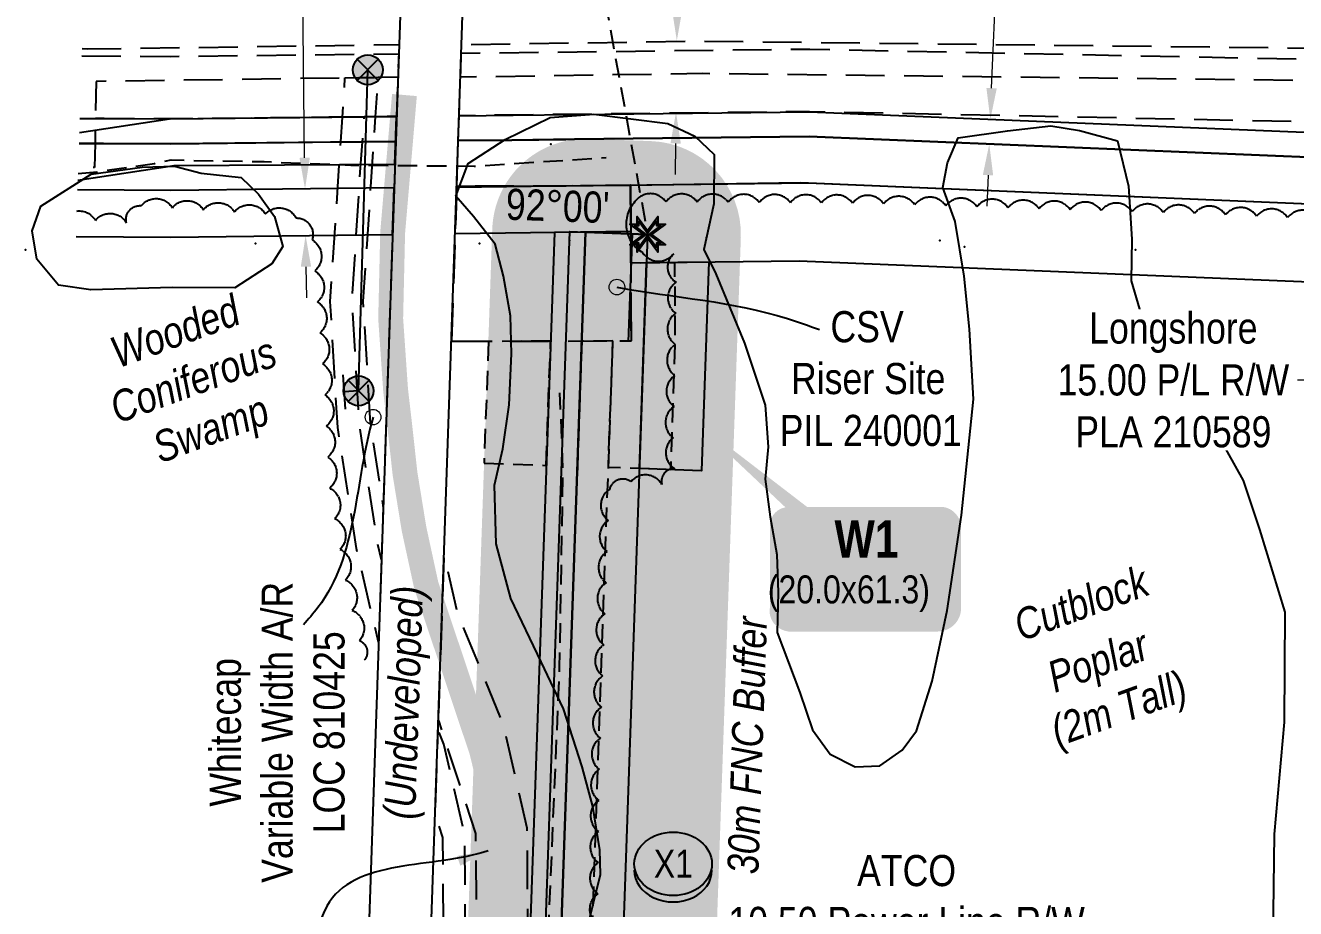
# Model space of a CAD drawing. Extents: x 347027 to 352250, y 6156875 to 6165050.
# Drawn here: x 348891.5 to 349299.9, y 6164320.3 to 6164604.2 of the extents above; entities that cross this region are included whole.
import ezdxf
from ezdxf.enums import TextEntityAlignment as Align

# ---------------------------------------------------------------- set-up
doc = ezdxf.new("R2010")
doc.units = 0
doc.header["$LTSCALE"] = 5
doc.header["$PDSIZE"] = 20
for name, pattern in [('0', [1, 1, 0]), ('foc-ACCESSROAD', [3.75, 2.5, -1.25]), ('foc-FLOWLINE', [3.75, 2.5, -1.25]), ('foc-TIELINE', [1.875, 1.25, -0.625]), ('HIDDEN2', [1.875, 1.25, -0.625]), ('POWERLINE5', [7.8, 2.4, -0.6, 0.6, -0.6, 0.6, -0.6, 2.4]), ('UG_PIPE', [1.875, 1.25, -0.625])]:
    doc.linetypes.add(name, pattern=pattern)
doc.layers.get('Defpoints').update_dxf_attribs({"color": 9})
for name, color, linetype in [('AS-PIPE-UG', 44, 'UG_PIPE'), ('AS-POWER', 104, 'foc-POWER'), ('AS-POWER-EXISTING', 72, 'POWERLINE5'), ('AS-ROADS', 254, 'Continuous'), ('AS-SYMBOL', 7, 'Continuous'), ('C-RW', 13, 'Continuous'), ('C-WS', 13, 'foc-ACCESSROAD'), ('F-AR', 190, 'foc-ACCESSROAD'), ('F-EZE', 190, 'foc-FLOWLINE'), ('F-RW', 190, 'Continuous'), ('F-WS', 190, 'foc-ACCESSROAD'), ('L-BD', 7, 'Continuous'), ('L-MON', 1, 'Continuous'), ('L-SEC', 7, 'Continuous'), ('L-TIE', 7, 'foc-TIELINE'), ('P-BUFFER-H 30m', 51, 'Continuous'), ('P-BUFFER-T', 40, 'Continuous'), ('P-CROSSINGS', 250, 'Continuous'), ('P-PROPOSED', 10, 'Continuous'), ('P-PROPOSED-H', 21, 'Continuous'), ('P-TEMP-BLOCKS', 250, 'Continuous'), ('P-TEMP-H', 41, 'Continuous'), ('P-TEMP_WORKSPACE', 46, 'Continuous'), ('P-WORKAREA', 113, 'Continuous'), ('P-WORKAREA-H', 111, 'Continuous'), ('T-BUSH', 110, '0'), ('T-BUSH-T', 110, 'Continuous'), ('T-EXISTING TFA', 220, 'HIDDEN2'), ('WETLAND', 143, 'Continuous'), ('WETLAND-T', 146, 'Continuous')]:
    doc.layers.add(name, color=color, linetype=linetype)
for name, color, linetype, lineweight in [('C-RW-T', 13, 'Continuous', 9), ('C-WS-T', 13, 'Continuous', 9), ('F-AR-T', 190, 'Continuous', 9), ('F-EZE-T', 190, 'Continuous', 9), ('F-RW-T', 190, 'Continuous', 9), ('T-TEXT', 48, 'Continuous', 18)]:
    doc.layers.add(name, color=color, linetype=linetype, lineweight=lineweight)
doc.layers.add('CSV_Points', color=7, linetype='Continuous', plot=False)
doc.styles.add('100L', font='ARIALN.TTF', dxfattribs={"height": 11})
doc.styles.add('80', font='ARIALN.TTF', dxfattribs={"height": 10})
doc.styles.add('80CG', font='ARIALN.TTF', dxfattribs={"height": 10})
doc.styles.add('80L', font='ARIALN.TTF', dxfattribs={"height": 10})
doc.styles.add('80LS', font='ARIALNI.TTF', dxfattribs={"height": 10})
doc.styles.add('BOLD', font='ARIALNB.TTF')
doc.styles.add('Crossing', font='ARIALN.TTF', dxfattribs={"height": 10})
doc.styles.add('foc-LtypeFont', font='ARIALN.TTF', dxfattribs={"height": 7.35})
doc.linetypes.add('foc-POWER', pattern='A,6,-1,["P",foc-LtypeFont,S=0.2,R=0,X=-0.625,Y=-0.75],-1.24,4', length=12.24)
doc.dimstyles.new('Compass 5 000', dxfattribs={"dimscale": 5, "dimtxt": 9, "dimasz": 2, "dimexe": 0.2, "dimexo": 0.0625, "dimgap": 0.5, "dimtad": 0, "dimtih": 1, "dimtoh": 1, "dimzin": 0, "dimdsep": 46, "dimtxsty": '80CG', "dimcen": 0.1, "dimse1": 1, "dimse2": 1, "dimclrd": 256, "dimclrt": 256, "dimaunit": 1, "dimadec": 4, "dimazin": 0, "dimtfac": 0.06, "dimtofl": 0, "dimtmove": 0, "dimatfit": 1, "dimfxl": 0.2, "dimtolj": 1, "dimtzin": 0, "dimlwd": -1, "dimarcsym": 0})

# ---------------------------------------------------------------- blocks, each defined once
blk = doc.blocks.new('POWERPOLE')
h = blk.add_hatch(color=255)
edge = h.paths.add_edge_path()
edge.add_arc((0, 0), 0.96, 0, 360)
at = {"linetype": 'Continuous'}
for p, q in [((0.679, -0.679), (-0.679, 0.679)), ((-0.679, -0.679), (0.679, 0.679))]:
    blk.add_line(p, q, dxfattribs=at)
blk.add_circle((0, 0), 0.96, dxfattribs=at)
blk = doc.blocks.new('*D117')
at = {"layer": 'C-RW-T', "transparency": 16777216}
for p, q in [((348980.47, 6164630.4), (348970.47, 6164630.4)), ((348981.29, 6164561.61), (348980.47, 6164630.4)), ((348981.71, 6164526.61), (348981.83, 6164516.61))]:
    blk.add_line(p, q, dxfattribs=at)
for points in [[(348982.96, 6164561.63), (348979.63, 6164561.59), (348981.41, 6164551.61)], [(348983.38, 6164526.63), (348980.05, 6164526.59), (348981.59, 6164536.61)]]:
    blk.add_solid(points, dxfattribs=at)
at = {"layer": 'Defpoints', "color": 0, "transparency": 16777216}
for p in [(348973.04, 6164551.51), (348973.22, 6164536.51), (348981.59, 6164536.61)]:
    blk.add_point(p, dxfattribs=at)
at = {"layer": 'C-RW-T', "transparency": 16777216, "insert": (348931.38, 6164630.4), "char_height": 10, "attachment_point": 5, "style": '80CG'}
blk.add_mtext('\\A1;CSV\\P15.00 P/L R/W^JPLA 231114', dxfattribs=at)
blk = doc.blocks.new('*D129')
at = {"layer": 'Defpoints', "color": 0, "transparency": 16777216}
for p in [(349036.44, 6164315.3), (349026.06, 6164294.87), (349036.56, 6164294.93)]:
    blk.add_point(p, dxfattribs=at)
at = {"layer": 'F-EZE-T', "transparency": 16777216}
for p, q in [((349015.94, 6164315.17), (349005.94, 6164315.11)), ((349046.44, 6164315.36), (349115.7, 6164315.78))]:
    blk.add_line(p, q, dxfattribs=at)
for points in [[(349015.93, 6164316.84), (349015.95, 6164313.5), (349025.94, 6164315.23)], [(349046.43, 6164317.02), (349046.45, 6164313.69), (349036.44, 6164315.3)]]:
    blk.add_solid(points, dxfattribs=at)
at = {"layer": 'F-EZE-T', "transparency": 16777216, "insert": (349174.84, 6164315.78), "char_height": 10, "attachment_point": 5, "style": '80CG'}
blk.add_mtext('\\A1;ATCO\\P10.50 Power Line R/W\\PEZE 220008', dxfattribs=at)
blk = doc.blocks.new('*D134')
at = {"layer": 'Defpoints', "color": 0, "transparency": 16777216}
for p in [(349216.99, 6164573.37), (349201.43, 6164566.01), (349216.65, 6164565.38)]:
    blk.add_point(p, dxfattribs=at)
at = {"layer": 'F-RW-T', "transparency": 16777216}
for p, q in [((349202.18, 6164584), (349204.18, 6164632.16)), ((349204.18, 6164632.16), (349214.18, 6164632.16)), ((349201.02, 6164556.02), (349200.61, 6164546.03))]:
    blk.add_line(p, q, dxfattribs=at)
for points in [[(349200.51, 6164584.07), (349203.84, 6164583.93), (349201.77, 6164574)], [(349199.35, 6164556.09), (349202.68, 6164555.95), (349201.43, 6164566.01)]]:
    blk.add_solid(points, dxfattribs=at)
at = {"layer": 'F-RW-T', "transparency": 16777216, "insert": (349252.12, 6164632.16), "char_height": 10, "attachment_point": 5, "style": '80CG'}
blk.add_mtext('\\A1; CNRL \\P8.00 P/L R/W\\PPlan 942 1131\\PPLA 931531 \\P ', dxfattribs=at)
blk = doc.blocks.new('*D136')
at = {"layer": 'Defpoints', "color": 0, "transparency": 16777216}
for p in [(349100.96, 6164599.24), (349222.76, 6164597.85), (349222.5, 6164574.81)]:
    blk.add_point(p, dxfattribs=at)
at = {"layer": 'F-RW-T', "transparency": 16777216}
for p, q in [((349101.07, 6164609.24), (349101.39, 6164636.54)), ((349101.39, 6164636.54), (349111.39, 6164636.54)), ((349100.58, 6164566.2), (349100.47, 6164556.2))]:
    blk.add_line(p, q, dxfattribs=at)
for points in [[(349099.41, 6164609.26), (349102.74, 6164609.22), (349100.96, 6164599.24)], [(349098.91, 6164566.22), (349102.25, 6164566.18), (349100.7, 6164576.2)]]:
    blk.add_solid(points, dxfattribs=at)
at = {"layer": 'F-RW-T', "transparency": 16777216, "insert": (349139.12, 6164636.54), "char_height": 10, "attachment_point": 5, "style": '80CG'}
blk.add_mtext('\\A1;Taqa \\P20.12 A/R\\PMSL1515', dxfattribs=at)
blk = doc.blocks.new('*D102')
at = {"layer": 'Defpoints', "color": 0, "transparency": 16777216}
for p in [(349302.29, 6164561.83), (349301.66, 6164546.85), (349312.04, 6164546.42)]:
    blk.add_point(p, dxfattribs=at)
at = {"layer": 'F-RW-T', "transparency": 16777216}
for p, q in [((349313.07, 6164571.39), (349313.49, 6164581.39)), ((349311.62, 6164536.42), (349309.7, 6164490.15)), ((349309.7, 6164490.15), (349299.7, 6164490.15))]:
    blk.add_line(p, q, dxfattribs=at)
for points in [[(349311.41, 6164571.46), (349314.74, 6164571.32), (349312.66, 6164561.4)], [(349309.96, 6164536.49), (349313.29, 6164536.35), (349312.04, 6164546.42)]]:
    blk.add_solid(points, dxfattribs=at)
at = {"layer": 'F-RW-T', "transparency": 16777216, "insert": (349260.62, 6164490.15), "char_height": 10, "attachment_point": 5, "style": '80CG', "bg_fill": 3, "box_fill_scale": 1.1, "bg_fill_color": 256, "bg_fill_true_color": 13158600, "bg_fill_transparency": 0}
blk.add_mtext('\\A1;Longshore\\P15.00 P/L R/W \\PPLA 210589', dxfattribs=at)
blk = doc.blocks.new('*U20')
at = {"color": 72}
blk.add_line((-0.082, 1.097), (0.082, -1.097), dxfattribs=at)
at = {"layer": 'AS-SYMBOL', "color": 72, "flags": 128}
blk.add_lwpolyline([(0.937, 0.07), (0, 0)], dxfattribs=at)
blk = doc.blocks.new('TEMP')
h = blk.add_hatch(color=255)
h.dxf.hatch_style = 1
h.paths.add_polyline_path([(-1.152, -0.666), (-0.666, -0.666), (-0.666, -1.152), (0, -0.251), (0.666, -1.152), (0.666, -0.666), (1.152, -0.666), (0.251, 0), (1.152, 0.666), (0.666, 0.666), (0.666, 1.152), (0, 0.251), (-0.666, 1.152), (-0.666, 0.666), (-1.152, 0.666), (-0.251, 0)])
h = blk.add_hatch(color=1)
h.dxf.hatch_style = 1
h.paths.add_polyline_path([(-0.061, 0), (0.566, -0.849), (0.566, -0.357), (0, 0.061), (-0.849, -0.566), (-0.357, -0.566), (0.061, 0), (-0.566, 0.849), (-0.566, 0.357), (0, -0.061), (0.849, 0.566), (0.357, 0.566)])
at = {"color": 1}
for p, q in [((-0.083, 0), (0.083, 0)), ((0, 0.083), (0, -0.083))]:
    blk.add_line(p, q, dxfattribs=at)
at = {"color": 255, "flags": 128}
blk.add_lwpolyline([(-0.251, 0), (-1.152, 0.666), (-0.666, 0.666), (-0.666, 1.152), (0, 0.251), (0.666, 1.152), (0.666, 0.666), (1.152, 0.666), (0.251, 0), (1.152, -0.666), (0.666, -0.666), (0.666, -1.152), (0, -0.251), (-0.666, -1.152), (-0.666, -0.666), (-1.152, -0.666)], close=True, dxfattribs=at)
at = {"color": 1, "flags": 128}
blk.add_lwpolyline([(-0.083, 0), (-0.849, 0.566), (-0.566, 0.566), (-0.566, 0.849), (0, 0.083), (0.566, 0.849), (0.566, 0.566), (0.849, 0.566), (0.083, 0), (0.849, -0.566), (0.566, -0.566), (0.566, -0.849), (0, -0.083), (-0.566, -0.849), (-0.566, -0.566), (-0.849, -0.566)], close=True, dxfattribs=at)
blk = doc.blocks.new('xing2')
h = blk.add_hatch(color=50)
h.dxf.hatch_style = 1
edge = h.paths.add_edge_path()
edge.add_ellipse((0, 0), major_axis=(-12.5, 0), ratio=0.816297, start_angle=0, end_angle=360)
h = blk.add_hatch(color=250)
h.dxf.hatch_style = 1
edge = h.paths.add_edge_path()
edge.add_ellipse((0, -2.05), major_axis=(-12.5, 0), ratio=0.816297, start_angle=0, end_angle=180)
edge.add_line((12.5, -2.05), (12.5, 0))
edge.add_ellipse((0, 0), major_axis=(-12.5, 0), ratio=0.816297, start_angle=0, end_angle=180, ccw=False)
edge.add_line((-12.5, 0), (-12.5, -2.05))
at = {"color": 250}
blk.add_ellipse((0, 0), major_axis=(-12.5, 0), ratio=0.816297, dxfattribs=at)
blk.add_ellipse((0, -2.05), major_axis=(-12.5, 0), ratio=0.816297, start_param=0, end_param=3.141593, dxfattribs=at)
at = {"color": 250, "style": 'Crossing'}
blk.add_attdef('CROSSING', text='', height=9, dxfattribs=at).set_placement((0.09, 0.02), align=Align.MIDDLE_CENTER)
at = {"color": 250, "style": 'Crossing', "flags": 1}
for tag, p in [('OWNER', (0.09, -12.49)), ('DESCRIPTION', (0.09, -25.77)), ('LOCATION', (0.09, -39.3)), ('DWG_REF', (0.09, -52.84))]:
    blk.add_attdef(tag, text='', height=9, dxfattribs=at).set_placement(p, align=Align.MIDDLE_CENTER)
blk = doc.blocks.new('*U185')
h = blk.add_hatch(color=191)
edge = h.paths.add_edge_path()
edge.add_line((-24, -20), (24, -20))
edge.add_arc((24, -14), 6, 270, 360)
edge.add_line((30, -14), (30, 12.5))
edge.add_arc((24, 12.5), 6, 0, 90)
edge.add_line((24, 18.5), (-24, 18.5))
edge.add_arc((-24, 12.5), 6, 90, 180)
edge.add_line((-30, 12.5), (-30, -14))
edge.add_arc((-24, -14), 6, 180, 270)
at = {"flags": 128}
blk.add_lwpolyline([(-56.37, 48, 0, 7.5, 0), (0, 0, 0, 0, 0)], format="xyseb", dxfattribs=at)
at = {"color": 250, "flags": 128}
blk.add_lwpolyline([(-24, -20, 3, 3, 0), (24, -20, 3, 3, 0.414214), (30, -14, 3, 3, 0), (30, 12.5, 3, 0, 0.414214), (24, 18.5, 0, 0, 0), (-24, 18.5, 0, 0, 0.414214), (-30, 12.5, 0, 0, 0), (-30, -14, 0, 3, 0.414214)], format="xyseb", close=True, dxfattribs=at)
at = {"color": 250}
for tag, p, height, style in [('TEMP_AREA_W1_001', (-9.21, 2.24), 12, 'BOLD'), ('ENTER_TEXT_001', (-30.66, -12.47), 9, '80')]:
    blk.add_attdef(tag, p, '', height=height, dxfattribs=dict(at, style=style))

msp = doc.modelspace()

# ---------------------------------------------------------------- hatches: boundary and pattern name
at = {"layer": 'P-BUFFER-H 30m'}
h = msp.add_hatch(color=256, dxfattribs=at)
h.dxf.hatch_style = 1
edge = h.paths.add_edge_path()
edge.add_line((350561.679, 6159856.31), (350365.971, 6160285.611))
edge.add_line((350365.971, 6160285.611), (350220.064, 6160604.78))
edge.add_line((350220.064, 6160604.78), (350183.732, 6160605.048))
edge.add_arc((350183.953, 6160635.039), 29.992, 204.53263, 269.57728, ccw=False)
edge.add_line((350156.668, 6160622.586), (350114.564, 6160714.837))
edge.add_line((350114.564, 6160714.837), (349783.39, 6160716.713))
edge.add_arc((349766.947, 6160741.796), 29.992, 269.67404, 303.24652, ccw=False)
edge.add_line((349766.776, 6160711.805), (349618.728, 6160712.647))
edge.add_arc((349618.898, 6160742.639), 29.992, 216.84616, 269.67404, ccw=False)
edge.add_line((349594.897, 6160724.653), (349508.141, 6160840.428))
edge.add_line((349508.141, 6160840.428), (349357.079, 6160871.781))
edge.add_arc((349363.174, 6160901.148), 29.992, 207.25605, 258.27461, ccw=False)
edge.add_line((349336.512, 6160887.412), (348991.208, 6161557.689))
edge.add_arc((349017.87, 6161571.424), 29.992, 178.72983, 207.25605, ccw=False)
edge.add_line((348987.885, 6161572.089), (348997.625, 6162011.367))
edge.add_line((348997.625, 6162011.367), (348940.987, 6162170.886))
edge.add_arc((348969.25, 6162180.921), 29.992, 164.58089, 199.54752, ccw=False)
edge.add_line((348940.338, 6162188.895), (348956.07, 6162245.937))
edge.add_line((348956.07, 6162245.937), (348974.144, 6162772.889))
edge.add_arc((349004.119, 6162771.861), 29.992, 166.39178, 178.03557, ccw=False)
edge.add_line((348974.968, 6162778.918), (348986.248, 6162825.512))
edge.add_line((348986.248, 6162825.512), (348996.803, 6163215.55))
edge.add_arc((349026.784, 6163214.739), 29.992, 160.53883, 178.44987, ccw=False)
edge.add_line((348998.505, 6163224.731), (349019.062, 6163282.907))
edge.add_line((349019.062, 6163282.907), (349024.619, 6163391.279))
edge.add_line((349024.619, 6163391.279), (349029.381, 6163608.615))
edge.add_arc((349059.366, 6163607.958), 29.992, 178.04193, 178.74483, ccw=False)
edge.add_line((349029.392, 6163608.983), (349039.815, 6163913.859))
edge.add_line((349039.815, 6163913.859), (349023.271, 6163975.867))
edge.add_arc((349052.25, 6163983.598), 29.992, 178.00118, 194.93846, ccw=False)
edge.add_line((349022.276, 6163984.644), (349041.614, 6164538.74))
edge.add_arc((349071.588, 6164537.694), 29.992, 88.00118, 178.00118, ccw=False)
edge.add_line((349072.634, 6164567.668), (349092.616, 6164566.97))
edge.add_arc((349091.57, 6164536.996), 29.992, -1.99676, 88.00118, ccw=False)
edge.add_line((349121.544, 6164535.951), (349102.465, 6163988.719))
edge.add_line((349102.465, 6163988.719), (349118.972, 6163926.759))
edge.add_arc((349089.991, 6163919.038), 29.992, -1.95528, 14.91783, ccw=False)
edge.add_line((349119.966, 6163918.014), (349109.338, 6163606.697))
edge.add_line((349109.338, 6163606.697), (349104.563, 6163388.794))
edge.add_arc((349074.578, 6163389.451), 29.992, 357.06446, 358.74483, ccw=False)
edge.add_line((349104.531, 6163387.915), (349098.564, 6163271.561))
edge.add_arc((349068.612, 6163273.097), 29.992, 340.53887, 357.06446, ccw=False)
edge.add_line((349096.89, 6163263.105), (349076.539, 6163205.512))
edge.add_line((349076.539, 6163205.512), (349066.055, 6162818.071))
edge.add_arc((349036.074, 6162818.883), 29.992, 346.39619, 358.44987, ccw=False)
edge.add_line((349065.224, 6162811.828), (349053.905, 6162765.055))
edge.add_line((349053.905, 6162765.055), (349035.804, 6162237.302))
edge.add_arc((349005.829, 6162238.33), 29.992, 344.58089, 358.03557, ccw=False)
edge.add_line((349034.742, 6162230.356), (349021.628, 6162182.809))
edge.add_line((349021.628, 6162182.809), (349076.07, 6162029.474))
edge.add_arc((349047.807, 6162019.439), 29.992, -1.27017, 19.54752, ccw=False)
edge.add_line((349077.791, 6162018.775), (349068.13, 6161583.021))
edge.add_line((349068.13, 6161583.021), (349396.688, 6160945.244))
edge.add_line((349396.688, 6160945.244), (349542.899, 6160914.898))
edge.add_arc((349536.804, 6160885.531), 29.992, 36.84697, 78.27461, ccw=False)
edge.add_line((349560.805, 6160903.517), (349644.01, 6160792.484))
edge.add_line((349644.01, 6160792.484), (349731.34, 6160791.99))
edge.add_arc((349747.777, 6160766.903), 29.992, 89.67556, 123.23317, ccw=False)
edge.add_line((349747.947, 6160796.894), (350146.943, 6160794.635))
edge.add_arc((350146.773, 6160764.643), 29.992, 24.53468, 89.67556, ccw=False)
edge.add_line((350174.057, 6160777.097), (350216.192, 6160684.79))
edge.add_line((350216.192, 6160684.79), (350252.67, 6160684.52))
edge.add_arc((350252.448, 6160654.529), 29.992, 24.54495, 89.57728, ccw=False)
edge.add_line((350279.73, 6160666.988), (350438.731, 6160318.817))
edge.add_line((350438.731, 6160318.817), (350631.522, 6159895.841))
edge.add_line((350631.522, 6159895.841), (350638.648, 6159888.334))
edge.add_arc((350616.895, 6159867.686), 29.992, 24.5325, 43.50837, ccw=False)
edge.add_line((350644.18, 6159880.139), (350902.004, 6159315.244))
edge.add_line((350902.004, 6159315.244), (351126.157, 6158824.124))
edge.add_line((351126.157, 6158824.124), (351234.707, 6158605.614))
edge.add_arc((351207.847, 6158592.27), 29.992, 26.12968, 26.41697, ccw=False)
edge.add_line((351234.774, 6158605.479), (351316.752, 6158438.36))
edge.add_arc((351289.825, 6158425.151), 29.992, 18.81193, 26.12968, ccw=False)
edge.add_line((351318.215, 6158434.822), (351333.914, 6158388.739))
edge.add_arc((351305.524, 6158379.068), 29.992, -91.88401, 18.81193, ccw=False)
edge.add_line((351304.538, 6158349.092), (351283.175, 6158349.794))
edge.add_arc((351284.161, 6158379.77), 29.992, 198.81152, 268.11599, ccw=False)
edge.add_line((351255.771, 6158370.099), (351244.739, 6158402.484))
edge.add_line((351244.739, 6158402.484), (351188.214, 6158484.513))
edge.add_arc((351212.911, 6158501.531), 29.992, 204.53982, 214.57005, ccw=False)
edge.add_line((351185.628, 6158489.075), (351171.897, 6158519.148))
edge.add_arc((351199.18, 6158531.605), 29.992, 183.01043, 204.53982, ccw=False)
edge.add_line((351169.229, 6158530.03), (351167.605, 6158560.922))
edge.add_line((351167.605, 6158560.922), (351054.161, 6158789.274))
edge.add_arc((351081.021, 6158802.618), 29.992, 204.5325, 206.41791, ccw=False)
edge.add_line((351053.737, 6158790.165), (350829.242, 6159282.034))
edge.add_line((350829.242, 6159282.034), (350574.884, 6159839.335))
edge.add_line((350574.884, 6159839.335), (350567.748, 6159846.855))
edge.add_arc((350589.506, 6159867.498), 29.992, 201.9032, 223.4937, ccw=False)
at = {"layer": 'P-PROPOSED-H'}
h = msp.add_hatch(color=256, dxfattribs=at)
h.dxf.hatch_style = 1
h.paths.add_polyline_path([(349071.588, 6164537.694), (349091.57, 6164536.996), (349072.336, 6163985.307), (349089.991, 6163919.038), (349079.357, 6163607.538), (349074.578, 6163389.451), (349068.612, 6163273.097), (349046.686, 6163211.048), (349036.074, 6162818.883), (349024.036, 6162769.138), (349005.829, 6162238.33), (348990.204, 6162181.676), (349047.807, 6162019.439), (349037.976, 6161576.064), (349376.58, 6160918.786), (349536.804, 6160885.531), (349628.943, 6160762.577), (349747.609, 6160761.905), (349747.777, 6160766.903), (350146.773, 6160764.643), (350196.848, 6160654.939), (350252.448, 6160654.529), (350411.449, 6160306.358), (350606.313, 6159878.834), (350616.895, 6159867.686), (350874.72, 6159302.791), (351099.077, 6158811.223), (351207.847, 6158592.27), (351289.825, 6158425.151), (351305.524, 6158379.068), (351284.161, 6158379.77), (351271.791, 6158416.084), (351212.911, 6158501.531), (351199.18, 6158531.605), (351197.229, 6158568.702), (351081.021, 6158802.618), (350856.526, 6159294.487), (350600.089, 6159856.344), (350589.506, 6159867.498), (350393.255, 6160298.066), (350239.396, 6160634.63), (350183.953, 6160635.039), (350133.893, 6160744.72), (349767.107, 6160746.798), (349766.947, 6160741.796), (349618.898, 6160742.639), (349525.341, 6160867.49), (349363.174, 6160901.148), (349017.87, 6161571.424), (349027.731, 6162016.21), (348969.25, 6162180.921), (348985.923, 6162241.373), (349004.119, 6162771.861), (349016.143, 6162821.534), (349026.784, 6163214.739), (349048.792, 6163277.021), (349054.595, 6163390.182), (349059.366, 6163607.958), (349069.942, 6163917.287), (349052.25, 6163983.598), (349071.588, 6164537.694), (349091.57, 6164536.996)])
at = {"layer": 'P-TEMP-H'}
h = msp.add_hatch(color=256, dxfattribs=at)
h.dxf.hatch_style = 1
h.paths.add_polyline_path([(349088.945, 6164461.707), (349090.361, 6164502.209), (349091.254, 6164527.932), (349111.272, 6164528.173), (349108.93, 6164461.01)])
at = {"layer": 'P-WORKAREA-H'}
h = msp.add_hatch(color=256, dxfattribs=at)
h.dxf.hatch_style = 1
h.paths.add_polyline_path([(349071.588, 6164537.694), (349052.25, 6163983.598), (349069.942, 6163917.287), (349064.741, 6163917.389), (349047.228, 6163983.029), (349066.592, 6164537.868)])

# ---------------------------------------------------------------- linework, layer by layer
at = {"layer": 'AS-PIPE-UG', "flags": 128}
for points in [[(348908.456, 6164556.607), (348914.523, 6164557.127), (348921.671, 6164558.208), (348933.052, 6164559.8), (348938.375, 6164560.897), (348968.292, 6164560.361), (348996.154, 6164559.258), (349035.848, 6164558.923), (349055.263, 6164560.187), (349078.282, 6164561.67)], [(350606.233, 6159822.139), (350581.856, 6159876.103), (350566.294, 6159911.063), (350525.485, 6160000.319), (350489.242, 6160081.675), (350451.621, 6160162.819), (350393.162, 6160290.907), (350342.291, 6160403.923), (350307.912, 6160478.514), (350271.854, 6160556.687), (350225.734, 6160657.228), (350183.694, 6160750.235), (350178.989, 6160760.653), (350176.652, 6160765.131), (350174.165, 6160767.084), (350169.149, 6160767.253), (350159.026, 6160766.921), (350131.252, 6160766.156), (350038.434, 6160766.884), (349962.199, 6160767.153), (349911.572, 6160767.319), (349821.111, 6160768.301), (349768.205, 6160768.17), (349704.173, 6160766.324), (349645.277, 6160766.557), (349615.536, 6160766.894), (349602.678, 6160766.995), (349595.354, 6160767.123), (349591.057, 6160767.235), (349585.535, 6160768.048), (349582.122, 6160772.777), (349574.905, 6160783.175), (349560.098, 6160802.908), (349541.923, 6160826.232), (349527.078, 6160845.883), (349522.007, 6160852.699), (349517.984, 6160857.478), (349509.628, 6160859.383), (349501.753, 6160861.328), (349458.035, 6160870.269), (349397.689, 6160882.358), (349372.382, 6160887.911), (349363.03, 6160889.734), (349359.052, 6160890.461), (349355.841, 6160893.738), (349350.972, 6160902.952), (349326.169, 6160951.045), (349297.167, 6161008.625), (349263.323, 6161077.612), (349237.273, 6161132.678), (349206.647, 6161191.52), (349124.944, 6161351.368), (349033.772, 6161527.891), (349019.97, 6161555.459), (349012.16, 6161570.787), (349010.934, 6161579.501), (349012.873, 6161640.399), (349016.169, 6161754.347), (349018.203, 6161852.355), (349019.66, 6161927.098), (349021.134, 6162005.991), (349020.773, 6162015.835), (349016.857, 6162029.396), (348976.215, 6162143.455), (348970.748, 6162158.469), (348968.334, 6162166.274), (348964.911, 6162175.797), (348964.201, 6162182.671), (348966.936, 6162196.511), (348979.042, 6162236.427), (348979.873, 6162248.389), (348980.402, 6162266.585), (348981.091, 6162296.204), (348982.412, 6162332.921), (348996.658, 6162748.658), (348994.563, 6162773.577), (348996.214, 6162780.969), (348998.701, 6162789.867), (349000.157, 6162796.317), (349009.301, 6162832.048), (349010.858, 6162838.707), (349012.97, 6162849.73), (349016.052, 6162901.998), (349018.784, 6163063.771), (349022.035, 6163145.951), (349025.679, 6163219.387), (349026.925, 6163230.185), (349029.068, 6163235.561), (349033.709, 6163247.646), (349038.683, 6163261.26), (349043.091, 6163274.224), (349044.189, 6163284.381), (349045.101, 6163310.608), (349048.614, 6163392.995), (349052.321, 6163534.578), (349055.417, 6163647.465), (349059.034, 6163750.988), (349061.617, 6163816.331), (349060.481, 6163826.642), (349058.231, 6163843.244), (349056.507, 6163864.63), (349059.206, 6163928.427), (349055.245, 6163953.174), (349047.717, 6163973.031), (349047.366, 6163984.451), (349047.801, 6164003.503), (349048.981, 6164029.197), (349049.861, 6164060.916), (349053.619, 6164118.51), (349056.581, 6164219.829), (349059.451, 6164307.086), (349063.279, 6164397.644), (349064.376, 6164460.371), (349063.394, 6164486.11)]]:
    msp.add_lwpolyline(points, dxfattribs=at)
at = {"layer": 'AS-POWER', "flags": 128}
msp.add_lwpolyline([(348998.623, 6164486.688), (349001.581, 6164589.864)], dxfattribs=at)
at = {"layer": 'AS-ROADS', "const_width": 7.998, "flags": 128}
msp.add_lwpolyline([(349013.377, 6164581.778), (349009.586, 6164537.537), (349008.951, 6164509.902), (349010.53, 6164486.983), (349011.878, 6164475.372), (349013.561, 6164460.078), (349016.457, 6164442.312), (349020.38, 6164424.222), (349035.41, 6164379.33), (349038.193, 6164371.006), (349043.684, 6164348.59), (349045.973, 6164328.386), (349046.188, 6164308.731), (349038.09, 6164077.297), (349032.317, 6163892.31), (349013.884, 6163286.376), (349004.496, 6163016.646), (349000.388, 6162847.2)], dxfattribs=at)
at = {"layer": 'C-RW', "flags": 128}
for points in [[(348907.792, 6164536.298), (348938.254, 6164536.091), (349009.54, 6164536.948), (349010.055, 6164551.951), (348938.215, 6164551.088), (348908.282, 6164551.291)], [(349933.568, 6164511.661), (349760.179, 6164512.33), (349734.899, 6164489.615), (349597.726, 6164490.296), (349528.384, 6164531.359), (349377.65, 6164535.666), (349347.837, 6164544.931), (349140.635, 6164553.521), (349086.065, 6164552.711), (349086.267, 6164527.872), (349140.268, 6164528.521), (349343.538, 6164520.094), (349373.508, 6164510.78), (349521.21, 6164506.56), (349590.824, 6164465.337), (349744.426, 6164464.574), (349769.717, 6164487.299), (349932.716, 6164486.67)], [(349016.143, 6162821.534), (349026.784, 6163214.739), (349048.792, 6163277.021), (349054.595, 6163390.182), (349059.366, 6163607.958), (349069.942, 6163917.287), (349052.25, 6163983.598), (349071.588, 6164537.694), (349061.58, 6164537.573), (349041.608, 6163965.311), (349054.888, 6163915.535), (349044.376, 6163608.379), (349039.61, 6163390.784), (349033.927, 6163279.964), (349017.272, 6163232.832), (349006.825, 6162846.78)]]:
    msp.add_lwpolyline(points, dxfattribs=at)
msp.add_lwpolyline([(349086.147, 6164537.869), (349029.672, 6164537.19), (349030.187, 6164552.193), (349085.967, 6164552.864), (349086.147, 6164537.869)], close=True, dxfattribs=at)
at = {"layer": 'C-WS'}
msp.add_lwpolyline([(349028.489, 6164502.711), (349086.349, 6164502.725), (349086.065, 6164552.711), (349030.194, 6164552.401)], close=True, dxfattribs=at)
at = {"layer": 'CSV_Points'}
for p in [(349060.495, 6164566.013), (348965.495, 6164534.013), (349037.495, 6164534.013), (349066.495, 6164535.013), (349110.495, 6164536.013), (349185.495, 6164535.013), (348891.496, 6164532.013), (349193.495, 6164533.013), (349248.495, 6164532.013)]:
    msp.add_point(p, dxfattribs=at)
at = {"layer": 'F-AR', "flags": 128}
msp.add_lwpolyline([(349010.067, 6164552.315), (349005.953, 6164432.418), (349004.787, 6164437.485), (348998.888, 6164475.693), (348996.535, 6164515.433), (348998.877, 6164552.278), (348999.267, 6164558.409), (348999.873, 6164566.766), (349000.453, 6164574.777), (349010.842, 6164574.892), (349010.567, 6164566.891), (349010.067, 6164552.315)], close=True, dxfattribs=at)
msp.add_lwpolyline([(348989.348, 6162941.22), (348998.293, 6163275.967), (348999.964, 6163306.708), (349004.68, 6163393.467), (349009.399, 6163609.408), (349017.76, 6163855.348), (349017.864, 6163858.32), (349018.562, 6163878.309), (349019.085, 6163893.29), (349019.434, 6163903.28), (349026.691, 6164111.01), (349033.071, 6164293.661), (349032.763, 6164343.972), (349026.039, 6164373.186), (349024.198, 6164377.679), (349026.128, 6164433.91), (349030.432, 6164415.209), (349045.159, 6164379.258), (349052.744, 6164346.303), (349053.067, 6164293.372), (349046.674, 6164110.345), (349039.427, 6163902.886), (349039.078, 6163892.896), (349038.555, 6163877.908), (349037.743, 6163854.658), (349029.387, 6163608.85), (349024.663, 6163392.706), (349019.952, 6163306.043), (349018.273, 6163275.156), (349006.825, 6162846.78), (349010.223, 6162824.497), (349029.972, 6162794.301), (349062.709, 6162773.09), (349100.872, 6162750.46), (349139.141, 6162735.133), (349174.225, 6162722.703), (349246.007, 6162720.576), (349291.367, 6162721.486), (349322.249, 6162715.603), (349346.333, 6162690.726), (349363.253, 6162667.076), (349368.404, 6162632.033), (349376.939, 6162596.923), (349389.723, 6162569.319), (349433.866, 6162517.196), (349458.897, 6162486.29), (349463.415, 6162480.721), (349481.148, 6162445.302), (349493.58, 6162376.208), (349497.958, 6162334.66), (349477.783, 6162335.328), (349473.771, 6162373.386), (349461.98, 6162438.926), (349446.51, 6162469.824), (349432.455, 6162487.166), (349418.467, 6162504.441), (349372.717, 6162558.461), (349357.972, 6162590.297), (349348.756, 6162628.209), (349344.175, 6162659.378), (349330.935, 6162677.884), (349312.287, 6162697.146), (349289.679, 6162701.454), (349245.912, 6162700.575), (349170.501, 6162702.81), (349132.083, 6162716.421), (349092.003, 6162732.473), (349052.169, 6162756.093), (349015.553, 6162779.82), (348991.111, 6162817.188), (348986.79, 6162845.53), (348987.986, 6162890.252)], dxfattribs=at)
at = {"layer": 'F-EZE', "flags": 128}
for points in [[(349936.434, 6164578.281), (349836.412, 6164578.63), (349638.409, 6164579.32), (349461.171, 6164584.623), (349397.247, 6164585.352), (349389.249, 6164585.442), (349381.251, 6164585.534), (349376.251, 6164585.591), (349109.335, 6164588.643), (349031.398, 6164587.496), (349031.475, 6164589.734), (349031.664, 6164595.249), (349031.758, 6164598), (349109.452, 6164599.142), (349356.555, 6164596.316), (349376.551, 6164596.088), (349381.551, 6164596.031), (349389.548, 6164595.939), (349397.548, 6164595.848), (349461.285, 6164595.122), (349638.727, 6164589.815), (349836.771, 6164589.125), (349936.79, 6164588.693)], [(348909.768, 6164596.696), (348911.441, 6164596.609), (349011.635, 6164597.997), (349011.532, 6164595.017), (349011.351, 6164589.73), (349011.274, 6164587.492), (348914.247, 6164586.147), (348914.026, 6164574.25), (348913.877, 6164566.207), (348913.733, 6164558.509), (348908.524, 6164558.688)], [(349016.363, 6164015.883), (349019.695, 6164111.243), (349026.07, 6164293.762), (349025.768, 6164343.156), (349023.273, 6164350.715), (349024.198, 6164377.679), (349024.305, 6164380.799), (349036.261, 6164344.38), (349036.571, 6164293.611), (349030.189, 6164110.894), (349026.857, 6164015.515)]]:
    msp.add_lwpolyline(points, dxfattribs=at)
msp.add_lwpolyline([(349005.953, 6164432.418), (349005.045, 6164405.955), (348997.922, 6164436.079), (348991.92, 6164474.952), (348989.522, 6164515.457), (348991.951, 6164552.256), (348992.903, 6164566.684), (348993.432, 6164574.699), (348994.261, 6164587.256), (349004.793, 6164587.402), (349003.963, 6164574.816), (349003.434, 6164566.808), (349002.476, 6164552.289), (349000.042, 6164515.421), (349002.372, 6164476.065), (349006.527, 6164449.154), (349005.953, 6164432.418)], close=True, dxfattribs=at)
at = {"layer": 'F-RW', "flags": 128}
for points in [[(348908.385, 6164554.426), (348939.342, 6164559.102), (349010.317, 6164559.603), (349010.842, 6164574.893), (348937.864, 6164574.045), (348908.883, 6164569.667)], [(348909.034, 6164574.283), (348910.775, 6164574.271), (348914.026, 6164574.25), (348916.774, 6164574.231), (348938.235, 6164574.086), (349000.453, 6164574.777), (349010.842, 6164574.892), (349010.568, 6164566.891), (348999.873, 6164566.766), (348938.255, 6164566.044), (348916.638, 6164566.188), (348913.877, 6164566.207), (348910.639, 6164566.229), (348908.771, 6164566.241)], [(349655.733, 6164542.732), (349404.235, 6164549.913), (349396.24, 6164550.141), (349380.136, 6164550.601), (349376.424, 6164551.755), (349350.416, 6164559.837), (349143.475, 6164568.417), (349068.049, 6164567.552), (349047.922, 6164567.32), (349030.699, 6164567.123), (349030.973, 6164575.125), (349048.284, 6164575.324), (349068.414, 6164575.554), (349143.596, 6164576.416), (349375.713, 6164566.793), (349380.708, 6164566.586), (349380.423, 6164558.593), (349388.474, 6164558.363), (349396.469, 6164558.135), (349404.464, 6164557.906), (349655.849, 6164550.726)], [(348908.771, 6164566.241), (348910.639, 6164566.228), (348913.877, 6164566.207), (348916.638, 6164566.188), (348938.256, 6164566.044), (348992.903, 6164566.684), (348999.873, 6164566.766), (349003.434, 6164566.808), (349010.567, 6164566.891), (349010.055, 6164551.951), (348938.215, 6164551.088), (348908.282, 6164551.291)], [(349551.87, 6164530.688), (349377.65, 6164535.666), (349347.837, 6164544.931), (349143.251, 6164553.413), (349065.372, 6164552.52), (349030.194, 6164552.401), (349030.698, 6164567.123), (349047.922, 6164567.321), (349065.254, 6164567.52), (349068.049, 6164567.552), (349143.475, 6164568.417), (349350.417, 6164559.837), (349376.424, 6164551.755), (349380.136, 6164550.601), (349396.24, 6164550.141), (349404.235, 6164549.912), (349556.054, 6164545.575)]]:
    msp.add_lwpolyline(points, dxfattribs=at)
at = {"layer": 'F-WS', "flags": 128}
for points in [[(348909.692, 6164594.395), (348938.193, 6164594.202), (349011.532, 6164595.017), (349011.351, 6164589.73), (349010.842, 6164574.892), (349000.453, 6164574.777), (348938.235, 6164574.086), (348916.774, 6164574.231), (348914.026, 6164574.25), (348910.775, 6164574.271), (348909.034, 6164574.283)], [(349935.9, 6164562.638), (349835.88, 6164563.027), (349721.716, 6164563.459), (349701.715, 6164563.54), (349655.987, 6164563.722), (349404.835, 6164570.897), (349396.84, 6164571.126), (349388.846, 6164571.355), (349380.852, 6164571.583), (349375.853, 6164571.685), (349143.596, 6164576.416), (349068.414, 6164575.554), (349048.284, 6164575.324), (349030.973, 6164575.125), (349031.475, 6164589.734), (349031.664, 6164595.249), (349143.686, 6164596.534), (349356.44, 6164592.284), (349376.426, 6164591.713), (349381.425, 6164591.616), (349389.42, 6164591.461), (349397.416, 6164591.233), (349656.313, 6164583.835), (349836.566, 6164583.14), (349936.587, 6164582.748)]]:
    msp.add_lwpolyline(points, dxfattribs=at)
at = {"layer": 'L-SEC'}
for p, q in [((349022.558, 6164916.338), (349008.76, 6164514.201)), ((349028.86, 6164513.534), (349042.658, 6164915.67)), ((349008.76, 6164514.201), (348994.961, 6164112.065)), ((349015.061, 6164111.398), (349028.86, 6164513.534))]:
    msp.add_line(p, q, dxfattribs=at)
at = {"layer": 'L-TIE'}
msp.add_line((349022.558, 6164916.338), (349091.57, 6164536.996), dxfattribs=at)
at = {"layer": 'P-PROPOSED', "flags": 128}
msp.add_lwpolyline([(349016.143, 6162821.534), (349026.784, 6163214.739), (349048.792, 6163277.021), (349054.595, 6163390.182), (349059.366, 6163607.958), (349069.942, 6163917.287), (349052.25, 6163983.598), (349071.588, 6164537.694), (349091.57, 6164536.996), (349071.588, 6164537.694), (349091.57, 6164536.996), (349072.336, 6163985.307), (349089.991, 6163919.038), (349079.357, 6163607.538), (349074.578, 6163389.451), (349068.612, 6163273.097), (349046.686, 6163211.048), (349036.074, 6162818.883)], dxfattribs=at)
at = {"layer": 'P-TEMP_WORKSPACE', "flags": 128}
for points in [[(349069.942, 6163917.287), (349052.25, 6163983.598), (349071.588, 6164537.694)], [(349086.575, 6164537.171), (349085.364, 6164502.472)]]:
    msp.add_lwpolyline(points, dxfattribs=at)
msp.add_lwpolyline([(349088.945, 6164461.707), (349090.361, 6164502.209), (349091.254, 6164527.932), (349111.272, 6164528.173), (349108.93, 6164461.01)], close=True, dxfattribs=at)
at = {"layer": 'P-WORKAREA', "flags": 128}
msp.add_lwpolyline([(349071.588, 6164537.694), (349052.25, 6163983.598), (349069.942, 6163917.287), (349069.942, 6163917.287), (349064.741, 6163917.389), (349047.228, 6163983.029), (349066.592, 6164537.868)], close=True, dxfattribs=at)
at = {"layer": 'T-BUSH', "flags": 128}
for points in [[(349656.616, 6164255.45, 0.520567), (349656.707, 6164265.447, 0.5205671), (349656.799, 6164275.444, 0.5205671), (349656.891, 6164285.441, 0.5205671), (349656.982, 6164295.439, 0.5205671), (349657.074, 6164305.436, 0.5205671), (349657.166, 6164315.433, 0.5205671), (349657.258, 6164325.43, 0.5205671), (349657.349, 6164335.427, 0.5205671), (349657.441, 6164345.424, 0.5205671), (349657.533, 6164355.421, 0.5205671), (349657.624, 6164365.419, 0.5205671), (349657.716, 6164375.416, 0.5205671), (349657.808, 6164385.413, 0.5205671), (349657.899, 6164395.41, 0.5205671), (349657.991, 6164405.407, 0.5205671), (349658.083, 6164415.404, 0.5205671), (349658.174, 6164425.401, 0.5205671), (349658.266, 6164435.398, 0.5205671), (349658.554, 6164445.391, 0.5205671), (349658.939, 6164455.381, 0.5205671), (349659.323, 6164465.371, 0.5205671), (349659.708, 6164475.361, 0.5205671), (349657.272, 6164479.5, 0.5205671), (349649.695, 6164472.977, 0.5205671), (349640.809, 6164472.711, 0.5205671), (349631.252, 6164475.648, 0.5205671), (349621.696, 6164478.585, 0.5205671), (349612.14, 6164481.522, 0.5205671), (349602.583, 6164484.46, 0.5205671), (349593.027, 6164487.397, 0.5205671), (349583.47, 6164490.334, 0.5205671), (349578.475, 6164498.229, 0.5205671), (349569.89, 6164503.353, 0.5205671), (349561.305, 6164508.476, 0.5205671), (349552.72, 6164513.6, 0.5205671), (349544.135, 6164518.723, 0.5205671), (349535.55, 6164523.847, 0.5205671), (349526.201, 6164526.422, 0.5205671), (349516.213, 6164526.868, 0.5205671), (349506.226, 6164527.314, 0.5205671), (349496.238, 6164527.761, 0.5205671), (349486.25, 6164528.207, 0.5205671), (349476.263, 6164528.653, 0.5205671), (349466.275, 6164529.1, 0.5205671), (349456.288, 6164529.546, 0.5205671), (349446.3, 6164529.992, 0.5205671), (349436.313, 6164530.439, 0.5205671), (349426.325, 6164530.885, 0.5205671), (349416.337, 6164531.331, 0.5205671), (349406.35, 6164531.778, 0.5205671), (349396.362, 6164532.224, 0.5205671), (349386.377, 6164532.702, 0.5205671), (349376.422, 6164533.628, 0.5205671), (349366.76, 6164536.117, 0.5205671), (349357.143, 6164538.849, 0.5205671), (349347.294, 6164540.15, 0.5205671), (349337.306, 6164540.592, 0.5205671), (349327.319, 6164541.035, 0.5205671), (349317.331, 6164541.477, 0.5205671), (349307.343, 6164541.919, 0.5205671), (349297.355, 6164542.362, 0.5205671), (349287.368, 6164542.804, 0.5205671), (349277.38, 6164543.247, 0.5205671), (349267.392, 6164543.687, 0.5205671), (349257.399, 6164543.998, 0.5205671), (349247.407, 6164544.308, 0.5205671), (349237.414, 6164544.619, 0.5205671), (349227.421, 6164544.93, 0.5205671), (349217.428, 6164545.24, 0.5205671), (349207.436, 6164545.551, 0.5205671), (349197.443, 6164545.861, 0.5205671), (349187.45, 6164546.172, 0.5205671), (349177.458, 6164546.482, 0.5205671), (349167.465, 6164546.793, 0.5205671), (349157.471, 6164547.022, 0.5205671), (349147.473, 6164547.092, 0.5205671), (349137.476, 6164547.161, 0.5205671), (349127.479, 6164547.231, 0.5205671), (349117.481, 6164547.3, 0.5205671), (349107.484, 6164547.37, 0.5205671), (349097.487, 6164547.439, 0.5205671), (349087.489, 6164547.509)], [(348908.059, 6164544.479, -0.296961), (348914.018, 6164541.502, -0.5205671), (348923.985, 6164540.715, -0.5205671), (348928.77, 6164546.205, -0.5205671), (348938.745, 6164545.54, -0.5205671), (348948.721, 6164544.875, -0.5205671), (348958.696, 6164544.21, -0.5205671), (348968.672, 6164543.545, -0.5205671), (348978.475, 6164542.276, -0.5205671), (348983.678, 6164535.196, -0.5205671), (348984.514, 6164525.233, -0.5205671), (348985.35, 6164515.27, -0.5205671), (348986.186, 6164505.308, -0.5205671), (348987.022, 6164495.345, -0.5205671), (348987.803, 6164485.379, -0.5205671), (348988.249, 6164475.392, -0.5205671), (348988.695, 6164465.404, -0.5205671), (348989.269, 6164455.43, -0.5205671), (348990.973, 6164445.579, -0.5205671), (348992.676, 6164435.728, -0.5205671), (348994.38, 6164425.877, -0.5205671), (348996.521, 6164416.116, -0.5205671), (348998.904, 6164406.407, -0.5205671), (349000.441, 6164400.145)], [(349087.489, 6164547.509, 0.4835376), (349089.958, 6164531.17, 0.5205671), (349099.949, 6164530.734, 0.5205671), (349100.757, 6164521.629, 0.5205671), (349100.618, 6164511.63, 0.5205671), (349100.48, 6164501.631, 0.5205671), (349100.341, 6164491.632, 0.5205671), (349100.091, 6164481.636, 0.5205671), (349099.767, 6164471.641, 0.5205671), (349100.286, 6164461.662, 0.5205671), (349096.182, 6164456.602, 0.5205671), (349086.225, 6164457.532, 0.5205671), (349079.291, 6164455.02, 0.5205671), (349078.927, 6164445.027, 0.5205671), (349078.564, 6164435.033, 0.5205671), (349078.2, 6164425.04, 0.5205671), (349077.837, 6164415.047, 0.5205671), (349077.473, 6164405.053, 0.5205671), (349077.109, 6164395.06, 0.5205671), (349076.746, 6164385.066, 0.5205671), (349076.382, 6164375.073, 0.5205671), (349076.019, 6164365.08, 0.5205671), (349075.893, 6164355.081, 0.5205671), (349075.787, 6164345.081, 0.5205671), (349075.681, 6164335.082, 0.5205671), (349075.576, 6164325.082, 0.5205671), (349075.47, 6164315.083, 0.5205671), (349075.364, 6164305.084, 0.5205671), (349075.258, 6164295.084, 0.5205671), (349075.152, 6164285.085, 0.5205671), (349075.046, 6164275.085, 0.5205671), (349074.94, 6164265.086, 0.5205671), (349074.431, 6164255.099, 0.5205671), (349073.916, 6164245.112, 0.5205671), (349073.401, 6164235.125, 0.5205671), (349072.886, 6164225.139, 0.5205671), (349072.371, 6164215.152, 0.5205671), (349071.856, 6164205.165, 0.5205671), (349071.341, 6164195.178, 0.5205671), (349070.826, 6164185.192, 0.5205671), (349070.311, 6164175.205, 0.5205671), (349069.596, 6164161.34, 0.5205671)]]:
    msp.add_lwpolyline(points, format="xyb", dxfattribs=at)
at = {"layer": 'T-EXISTING TFA', "flags": 128}
for points in [[(349086.349, 6164502.725), (349086.267, 6164527.872), (349100.248, 6164527.993), (349100.349, 6164501.875), (349098.935, 6164461.359), (349078.952, 6164462.056), (349080.371, 6164502.723)], [(349080.371, 6164502.723), (349070.367, 6164502.721), (349058.236, 6164155.086), (349068.226, 6164154.737)]]:
    msp.add_lwpolyline(points, close=True, dxfattribs=at)
at = {"layer": 'T-EXISTING TFA'}
msp.add_lwpolyline([(349039, 6164463.451), (349058.983, 6164462.753), (349060.379, 6164502.719), (349040.366, 6164502.553)], close=True, dxfattribs=at)
at = {"layer": 'WETLAND'}
msp.add_lwpolyline([(349072.039, 6164313.439), (349076.401, 6164331.241), (349076.173, 6164339.157), (349073.942, 6164353.112), (349070.528, 6164365.813), (349064.503, 6164384.533), (349057.365, 6164399.565), (349047.632, 6164420.007), (349042.86, 6164437.545), (349042.316, 6164456.424), (349045.027, 6164468.083), (349047.059, 6164482.16), (349047.802, 6164498.638), (349047.451, 6164510.818), (349045.255, 6164523.554), (349042.521, 6164533.837), (349035.558, 6164542.778), (349029.884, 6164549.319), (349033.848, 6164559.795), (349045.817, 6164567.454), (349060.24, 6164574.575), (349074.229, 6164575.588), (349098.086, 6164572.619), (349106.734, 6164568.602), (349113, 6164562.688), (349112.848, 6164546.836), (349109.615, 6164532.115), (349113.498, 6164524.303), (349122.674, 6164502.016), (349129.343, 6164482.095), (349130.339, 6164468.715), (349129.419, 6164458.327), (349130.989, 6164446.182), (349133.167, 6164434.055), (349133.518, 6164421.875), (349133.278, 6164409.069), (349140.539, 6164389.774), (349144.544, 6164377.7), (349150.254, 6164369.941), (349158.294, 6164365.906), (349166.211, 6164366.135), (349173.378, 6164371.217), (349178.074, 6164377.448), (349183.098, 6164393.44), (349187.929, 6164416.131), (349192.532, 6164446.738), (349196.333, 6164484.028), (349195.074, 6164506.543), (349193.364, 6164523.56), (349190.418, 6164541.15), (349186.448, 6164552.007), (349188.047, 6164559.976), (349191.472, 6164567.999), (349207.254, 6164570.282), (349221.225, 6164571.904), (349230.413, 6164570.341), (349242.698, 6164567.038), (349246.165, 6164552.51), (349247.266, 6164535.476), (349247.043, 6164522.06), (349249.743, 6164512.996), (349254.304, 6164502.766), (349259.334, 6164497.425), (349266.314, 6164487.875), (349275.314, 6164471.678), (349283.026, 6164457.882), (349288.355, 6164442.188), (349296.436, 6164415.603), (349296.237, 6164380.247), (349293.01, 6164344.193), (349292.26, 6164285.659)], dxfattribs=at)
msp.add_lwpolyline([(348929.049, 6164558.601), (348939.402, 6164558.899), (348947.998, 6164556.709), (348960.839, 6164555.251), (348966.478, 6164549.928), (348971.561, 6164542.761), (348974.278, 6164533.087), (348970.782, 6164527.501), (348958.813, 6164519.842), (348938.699, 6164519.871), (348912.512, 6164519.116), (348902.107, 6164520.644), (348895.162, 6164528.977), (348893.68, 6164538.076), (348896.497, 6164546.081), (348912.659, 6164556.299), (348929.049, 6164558.601)], close=True, dxfattribs=at)

# ---------------------------------------------------------------- block references
at = {"color": 3, "xscale": 5.000000000000041, "yscale": 5.000000000000041, "zscale": 5.000000000000041}
msp.add_blockref('*U20', (348993.939, 6164486.34), dxfattribs=at)
at = {"layer": 'AS-POWER-EXISTING', "color": 3, "xscale": 5.000000000000041, "yscale": 5.000000000000041, "zscale": 5.000000000000041}
for p in [(349001.581, 6164589.864), (348998.623, 6164486.688)]:
    msp.add_blockref('POWERPOLE', p, dxfattribs=at)
at = {"layer": 'L-MON', "xscale": 4.998775000000006, "yscale": 4.998775000000006, "zscale": 4.998775000000006}
msp.add_blockref('TEMP', (349091.57, 6164536.996), dxfattribs=at)
at = {"layer": 'P-CROSSINGS', "xscale": 0.9994927142757499, "yscale": 0.9994927142757499, "zscale": 0.9994927142757499}
msp.add_blockref('xing2', (349099.774, 6164334.668), dxfattribs=at).add_auto_attribs({'CROSSING': 'X1'})
at = {"layer": 'P-TEMP-BLOCKS', "xscale": 0.999755, "yscale": 0.999755, "zscale": 0.999755}
msp.add_blockref('*U185', (349160.865, 6164430.848), dxfattribs=at).add_auto_attribs({'TEMP_AREA_W1_001': 'W1', 'ENTER_TEXT_001': '(20.0x61.3)'})

# ---------------------------------------------------------------- texts
at = {"layer": 'C-WS-T', "insert": (349129.679, 6164512.317), "char_height": 9.99755, "attachment_point": 1, "style": '80L'}
msp.add_mtext_dynamic_manual_height_columns('\\pi20.688;CSV\\P\\pi8.0139;Riser Site\\P\\pi4.3483;PIL 240001', width=64.29012, gutter_width=50.025, heights=[0], dxfattribs=at)
at = {"layer": 'F-AR-T', "insert": (348972.51, 6164376.949), "char_height": 9.99755, "attachment_point": 5, "rotation": 90, "style": '80CG'}
msp.add_mtext('\\A1;Whitecap \\PVariable Width A/R\\PLOC 810425', dxfattribs=at)
at = {"layer": 'L-BD', "color": 6, "style": '80L'}
msp.add_text("92°00'", height=9.9974, rotation=358.0012, dxfattribs=at).set_placement((349062.642, 6164546.166), align=Align.MIDDLE)
at = {"layer": 'P-BUFFER-T', "insert": (349117.153, 6164331.203), "char_height": 9.99755, "attachment_point": 1, "rotation": 88.03557, "style": '80L'}
msp.add_mtext_dynamic_manual_height_columns('\\pi0.37469;{\\fArial Narrow|b0|i1|c0|p34;30m FNC Buffer}', width=83.85316, gutter_width=50.012, heights=[0], dxfattribs=at)
at = {"layer": 'T-BUSH-T', "insert": (349213.886, 6164397.085), "char_height": 9.99755, "attachment_point": 1, "rotation": 20, "style": '100L'}
msp.add_mtext_dynamic_manual_height_columns('\\pi5.5439;{\\fArial Narrow|b0|i1|c0|p34;Poplar\\P\\pi0.54511;(2m Tall)}', width=44.63345, gutter_width=55.013, heights=[0], dxfattribs=at)
at = {"layer": 'T-TEXT', "style": '80LS'}
msp.add_text('(Undeveloped)', height=9.99755, rotation=88.03639, dxfattribs=at).set_placement((349013.077, 6164386.53), align=Align.MIDDLE_CENTER)
at = {"layer": 'T-TEXT', "insert": (349195.235, 6164410.762), "char_height": 9.99755, "attachment_point": 1, "rotation": 20, "style": '100L'}
msp.add_mtext_dynamic_manual_height_columns('\\pi13.918;{\\fArial Narrow|b0|i1|c0|p34;Cutblock}', width=71.96528, gutter_width=55.013, heights=[0], dxfattribs=at)
at = {"layer": 'WETLAND-T', "insert": (348911.424, 6164500.937), "char_height": 10, "attachment_point": 1, "rotation": 20, "style": '80L'}
msp.add_mtext_dynamic_manual_height_columns('\\pi6.844;{\\fArial Narrow|b0|i1|c0|p34;Wooded \\P\\pi0.57521;Coniferous \\P\\pi9.1734;Swamp}', width=55.48194, gutter_width=50.012, heights=[0], dxfattribs=at)

# ---------------------------------------------------------------- dimensions: what is measured, and where the dimension line sits
at = {"layer": 'C-RW-T'}
dim = msp.add_linear_dim(base=(348981.593, 6164536.612), p1=(348973.043, 6164551.506), p2=(348973.223, 6164536.511), angle=270.68882, text='CSV\\P15.00 P/L R/W^JPLA 231114', dimstyle='Compass 5 000', dxfattribs=at)
dim.commit()
dim.dimension.update_dxf_attribs({"geometry": '*D117', "text_midpoint": (348931.38, 6164630.399), "dimtype": 161})
at = {"layer": 'F-EZE-T'}
dim = msp.add_linear_dim(base=(349036.439, 6164315.295), p1=(349026.063, 6164294.866), p2=(349036.563, 6164294.93), angle=0.35049, text='ATCO\\P10.50 Power Line R/W\\PEZE 220008', dimstyle='Compass 5 000', dxfattribs=at)
dim.commit()
dim.dimension.update_dxf_attribs({"geometry": '*D129', "text_midpoint": (349174.845, 6164315.78), "dimtype": 161})
at = {"layer": 'F-RW-T'}
for base, p1, p2, angle, text, picture, middle in [((349201.434, 6164566.014), (349216.986, 6164573.374), (349216.655, 6164565.383), 267.62593, ' CNRL \\P8.00 P/L R/W\\PPlan 942 1131\\PPLA 931531 \\P ', '*D134', (349252.123, 6164632.157)), ((349100.959, 6164599.239), (349222.498, 6164574.809), (349222.762, 6164597.846), 89.34464, 'Taqa \\P20.12 A/R\\PMSL1515', '*D136', (349139.121, 6164636.541))]:
    dim = msp.add_linear_dim(base=base, p1=p1, p2=p2, angle=angle, text=text, dimstyle='Compass 5 000', dxfattribs=at)
    dim.commit()
    dim.dimension.update_dxf_attribs({"geometry": picture, "text_midpoint": middle, "dimtype": 161})

# ---------------------------------------------------------------- leaders
at = {"layer": 'C-WS-T', "color": 6, "path_type": 1}
msp.add_leader([(349081.698, 6164520.042), (349136.59, 6164509.927), (349146.854, 6164506.446)], dimstyle='Compass 5 000', override={"dimasz": 1, "dimgap": 0.5, "dimtad": 0, "dimldrblk": 'DotBlank'}, dxfattribs=at)
at = {"layer": 'F-EZE-T', "path_type": 1}
msp.add_leader([(349003.285, 6164478.257), (348985.52, 6164417.022), (348980.891, 6164411.471)], dimstyle='Compass 5 000', override={"dimasz": 1, "dimgap": 0.5, "dimtad": 0, "dimldrblk": 'DotBlank'}, dxfattribs=at)
at = {"layer": 'T-TEXT', "path_type": 1}
msp.add_leader([(349040.265, 6164338.906), (348988.422, 6164321.075), (348985.729, 6164315.02)], dimstyle='Compass 5 000', override={"dimgap": 0.5, "dimtad": 0}, dxfattribs=at)

# ---------------------------------------------------------------- next in the draw order: dimensions: what is measured, and where the dimension line sits
at = {"layer": 'F-RW-T'}
dim = msp.add_linear_dim(base=(349312.037, 6164546.415), p1=(349302.286, 6164561.832), p2=(349301.664, 6164546.845), angle=267.62592, text='Longshore\\P15.00 P/L R/W \\PPLA 210589', dimstyle='Compass 5 000', override={"dimtfill": 1}, dxfattribs=at)
dim.commit()
dim.dimension.update_dxf_attribs({"geometry": '*D102', "text_midpoint": (349260.619, 6164490.15), "dimtype": 161})

doc.saveas('drawing.dxf')
